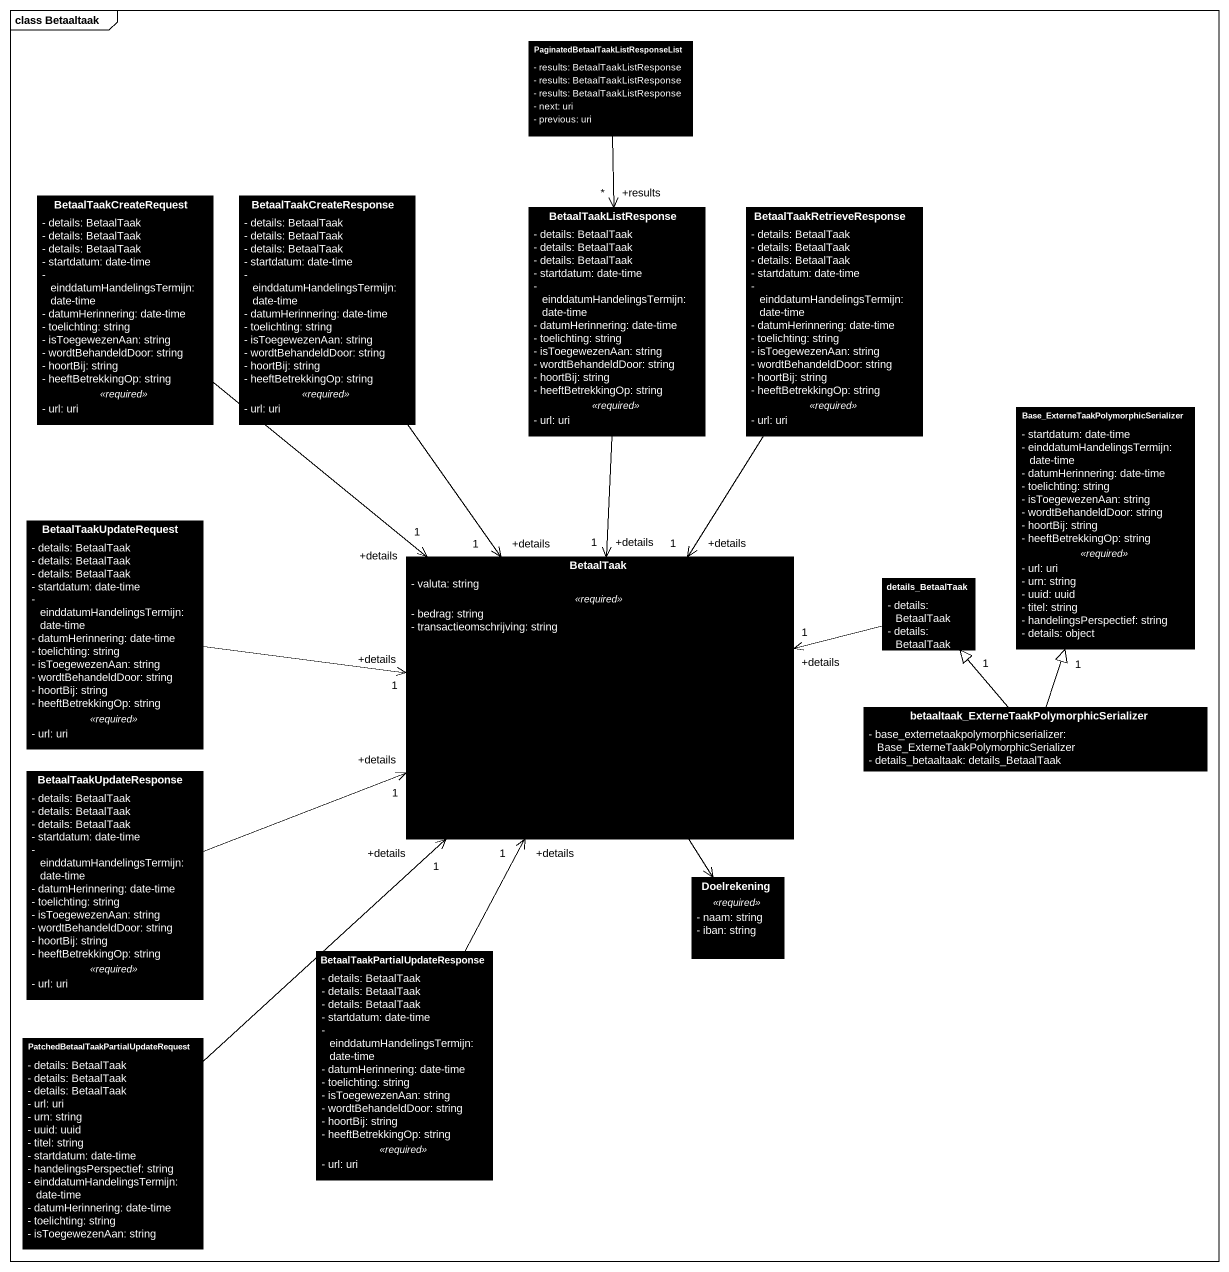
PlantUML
@startuml
mainframe class Betaaltaak
hide circle
hide empty members
skinparam classAttributeIconSize 0
class "PaginatedBetaalTaakListResponseList" as PaginatedBetaalTaakListRespo #000000 {
  - results: BetaalTaakListResponse
  - results: BetaalTaakListResponse
  - results: BetaalTaakListResponse
  - next: uri
  - previous: uri
}
class BetaalTaakCreateRequest #000000 {
  - details: BetaalTaak
  - details: BetaalTaak
  - details: BetaalTaak
  - startdatum: date-time
  - einddatumHandelingsTermijn: date-time
  - datumHerinnering: date-time
  - toelichting: string
  - isToegewezenAan: string
  - wordtBehandeldDoor: string
  - hoortBij: string
  - heeftBetrekkingOp: string
  .. <<required>> ..
  - url: uri
}
class BetaalTaakCreateResponse #000000 {
  - details: BetaalTaak
  - details: BetaalTaak
  - details: BetaalTaak
  - startdatum: date-time
  - einddatumHandelingsTermijn: date-time
  - datumHerinnering: date-time
  - toelichting: string
  - isToegewezenAan: string
  - wordtBehandeldDoor: string
  - hoortBij: string
  - heeftBetrekkingOp: string
  .. <<required>> ..
  - url: uri
}
class BetaalTaakListResponse #000000 {
  - details: BetaalTaak
  - details: BetaalTaak
  - details: BetaalTaak
  - startdatum: date-time
  - einddatumHandelingsTermijn: date-time
  - datumHerinnering: date-time
  - toelichting: string
  - isToegewezenAan: string
  - wordtBehandeldDoor: string
  - hoortBij: string
  - heeftBetrekkingOp: string
  .. <<required>> ..
  - url: uri
}
class BetaalTaakRetrieveResponse #000000 {
  - details: BetaalTaak
  - details: BetaalTaak
  - details: BetaalTaak
  - startdatum: date-time
  - einddatumHandelingsTermijn: date-time
  - datumHerinnering: date-time
  - toelichting: string
  - isToegewezenAan: string
  - wordtBehandeldDoor: string
  - hoortBij: string
  - heeftBetrekkingOp: string
  .. <<required>> ..
  - url: uri
}
class "Base_ExterneTaakPolymorphicSerializer" as Base_ExterneTaakPolymorphicS #000000 {
  - startdatum: date-time
  - einddatumHandelingsTermijn: date-time
  - datumHerinnering: date-time
  - toelichting: string
  - isToegewezenAan: string
  - wordtBehandeldDoor: string
  - hoortBij: string
  - heeftBetrekkingOp: string
  .. <<required>> ..
  - url: uri
  - urn: string
  - uuid: uuid
  - titel: string
  - handelingsPerspectief: string
  - details: object
}
class BetaalTaakUpdateRequest #000000 {
  - details: BetaalTaak
  - details: BetaalTaak
  - details: BetaalTaak
  - startdatum: date-time
  - einddatumHandelingsTermijn: date-time
  - datumHerinnering: date-time
  - toelichting: string
  - isToegewezenAan: string
  - wordtBehandeldDoor: string
  - hoortBij: string
  - heeftBetrekkingOp: string
  .. <<required>> ..
  - url: uri
}
class BetaalTaak #000000 {
  - valuta: string
  .. <<required>> ..
  - bedrag: string
  - transactieomschrijving: string
}
class details_BetaalTaak #000000 {
  - details: BetaalTaak
  - details: BetaalTaak
}
class "betaaltaak_ExterneTaakPolymorphicSerializer" as betaaltaak #000000 {
  - base_externetaakpolymorphicserializer: Base_ExterneTaakPolymorphicSerializer
  - details_betaaltaak: details_BetaalTaak
}
class BetaalTaakUpdateResponse #000000 {
  - details: BetaalTaak
  - details: BetaalTaak
  - details: BetaalTaak
  - startdatum: date-time
  - einddatumHandelingsTermijn: date-time
  - datumHerinnering: date-time
  - toelichting: string
  - isToegewezenAan: string
  - wordtBehandeldDoor: string
  - hoortBij: string
  - heeftBetrekkingOp: string
  .. <<required>> ..
  - url: uri
}
class Doelrekening #000000 {
  .. <<required>> ..
  - naam: string
  - iban: string
}
class "BetaalTaakPartialUpdateResponse" as BetaalTaakPartialUpdateRespo #000000 {
  - details: BetaalTaak
  - details: BetaalTaak
  - details: BetaalTaak
  - startdatum: date-time
  - einddatumHandelingsTermijn: date-time
  - datumHerinnering: date-time
  - toelichting: string
  - isToegewezenAan: string
  - wordtBehandeldDoor: string
  - hoortBij: string
  - heeftBetrekkingOp: string
  .. <<required>> ..
  - url: uri
}
class "PatchedBetaalTaakPartialUpdateRequest" as PatchedBetaalTaakPartialUpda #000000 {
  - details: BetaalTaak
  - details: BetaalTaak
  - details: BetaalTaak
  - url: uri
  - urn: string
  - uuid: uuid
  - titel: string
  - startdatum: date-time
  - handelingsPerspectief: string
  - einddatumHandelingsTermijn: date-time
  - datumHerinnering: date-time
  - toelichting: string
  - isToegewezenAan: string
}
PaginatedBetaalTaakListRespo --> "+results\n*" BetaalTaakListResponse
BetaalTaakCreateRequest --> "+details\n1" BetaalTaak
BetaalTaakCreateResponse --> "+details\n1" BetaalTaak
BetaalTaakListResponse --> "+details\n1" BetaalTaak
BetaalTaakRetrieveResponse --> "+details\n1" BetaalTaak
BetaalTaakUpdateRequest -right-> "+details\n1" BetaalTaak
BetaalTaak --> Doelrekening
details_BetaalTaak -left-> "+details\n1" BetaalTaak
betaaltaak -up-|> "1" Base_ExterneTaakPolymorphicS
betaaltaak -up-|> "1" details_BetaalTaak
BetaalTaakUpdateResponse -right-> "+details\n1" BetaalTaak
BetaalTaakPartialUpdateRespo -up-> "+details\n1" BetaalTaak
PatchedBetaalTaakPartialUpda -up-> "+details\n1" BetaalTaak
@enduml
